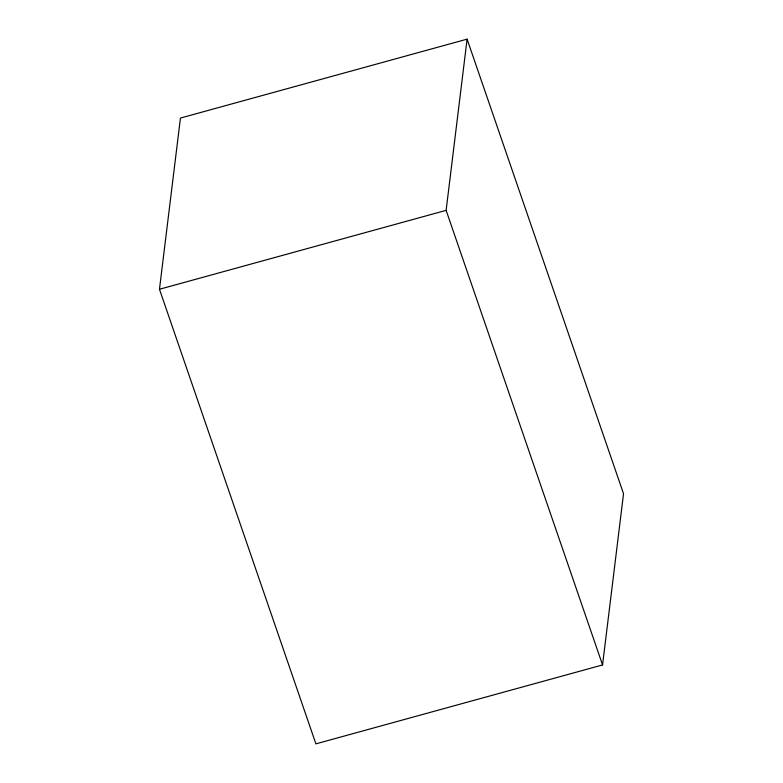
<?xml version="1.0" encoding="UTF-8"?>
<svg xmlns="http://www.w3.org/2000/svg" width="783" height="783" viewBox="0 0 783 783"><rect width="100%" height="100%" fill="white"/><g stroke="black" fill="none" stroke-linecap="round" stroke-linejoin="round"><path stroke-width="1.17" d="M159.468 289.26L180.442 118.057L467.099 39.15L623.532 493.74L602.558 664.943L315.901 743.85L159.468 289.26L446.124 210.353L467.099 39.15M446.124 210.353L602.558 664.943"/></g></svg>
